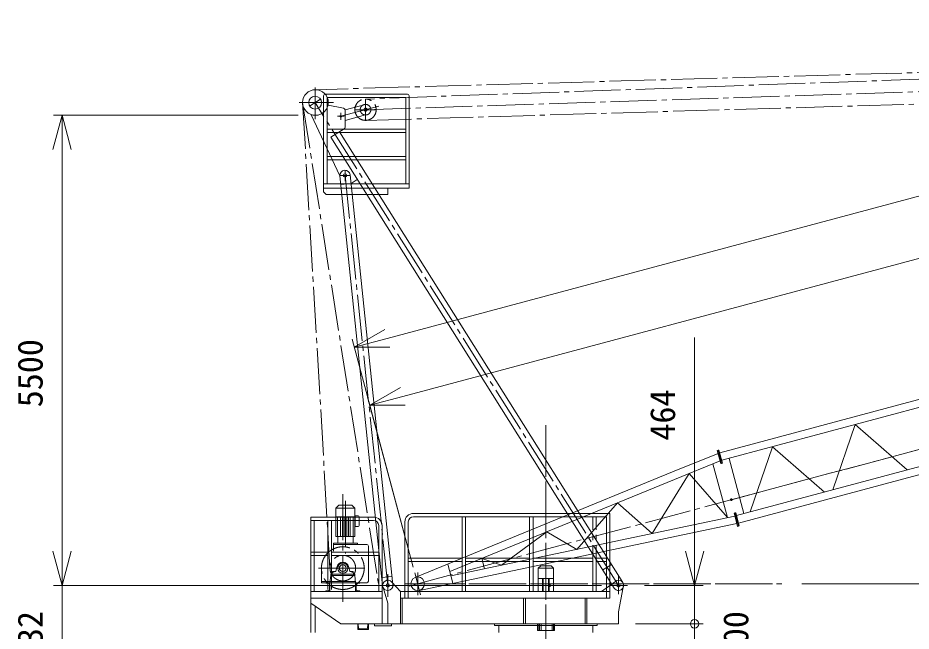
# Model space of a CAD drawing. Units: millimetres, scale not verified. Extents: x -17622 to 17358, y -25032 to 27188.
# Drawn here: x -17622 to -7171, y 10241 to 17421 of the extents above; entities that cross this region are included whole.
import ezdxf
from ezdxf.enums import TextEntityAlignment as Align

# ---------------------------------------------------------------- set-up
doc = ezdxf.new("R2010")
doc.units = ezdxf.units.MM
doc.header["$LTSCALE"] = 60
doc.linetypes.add('CHAIN2', pattern=[12, 9, -1, 1, -1])
for name, color, linetype, lineweight in [('0-2_01 細線', 7, 'Continuous', 18), ('0-3_05 寸法', 7, 'Continuous', 18), ('0-4_10 当社外形線', 3, 'Continuous', 18), ('0-5_12 当社中心線', 3, 'CHAIN2', 18), ('0-7_20 躯体・土木、外形線', 1, 'Continuous', 18)]:
    doc.layers.add(name, color=color, linetype=linetype, lineweight=lineweight)
doc.styles.add('ＭＳ ゴシック', font='')
doc.styles.get('ＭＳ ゴシック').set_extended_font_data('MS Gothic')

msp = doc.modelspace()

# ---------------------------------------------------------------- linework, layer by layer
at = {"layer": '0-2_01 細線'}
for p, q in [((-9410.24, 12327.48), (-6898.08, 13000.61)), ((-9386.95, 12240.54), (-6874.79, 12913.67)), ((-7826.97, 12658.53), (-8088.23, 11894.9)), ((-7826.97, 12658.53), (-7218.9, 12127.83)), ((-8792.9, 12399.72), (-9054.16, 11636.08)), ((-8792.9, 12399.72), (-8184.83, 11869.01)), ((-9961.26, 12104.32), (-9429.56, 12322.3)), ((-9937.77, 12016.67), (-9406.07, 12234.66)), ((-9300.01, 12263.84), (-9126.6, 11616.67)), ((-9213.54, 11593.37), (-6701.38, 12266.5)), ((-9490.03, 12200.24), (-9321.08, 11569.73)), ((-9190.24, 11506.44), (-6678.09, 12179.57)), ((-9232.89, 11588.32), (-9791.45, 11470.58)), ((-9209.56, 11501.26), (-9768.12, 11383.52))]:
    msp.add_line(p, q, dxfattribs=at)
for points in [[(-9397.21, 12201.56), (-9387.55, 12204.15), (-9428.96, 12358.69), (-9438.62, 12356.11)], [(-9387.55, 12204.15), (-9377.89, 12206.73), (-9419.3, 12361.28), (-9428.96, 12358.69)], [(-9200.5, 11467.45), (-9190.84, 11470.04), (-9232.25, 11624.59), (-9241.91, 11622)], [(-9190.84, 11470.04), (-9181.18, 11472.63), (-9222.6, 11627.18), (-9232.25, 11624.59)]]:
    msp.add_lwpolyline(points, close=True, dxfattribs=at)
msp.add_lwpolyline([(-9899.31, 11873.11), (-9767.31, 12086.56), (-9321.08, 11569.73)], dxfattribs=at)
at = {"layer": '0-3_05 寸法'}
for p, q in [((-13299.49, 13667.13), (9592.95, 19801.14)), ((-13117.6, 12988.31), (7649.81, 18552.91)), ((-14344.18, 16280.25), (-17204.05, 16280.25)), ((-17104.05, 16280.25), (-17104.05, 15880.25)), ((-17104.05, 15880.25), (-17104.05, 11176.63)), ((-12995.95, 10988.81), (-13711.74, 13660.19)), ((-13685.86, 13563.6), (-13299.49, 13667.13)), ((-9703.63, 11176.63), (-9703.63, 13678.11)), ((-12995.95, 10988.81), (-13529.85, 12981.37)), ((-13503.97, 12884.78), (-13117.6, 12988.31)), ((-17104.05, 11176.63), (-17104.05, 11576.63)), ((-17104.05, 10776.63), (-17104.05, 11176.63)), ((-17104.05, 10776.63), (-17104.05, 11176.63)), ((-9703.63, 10776.63), (-9703.63, 11176.63)), ((-10794.18, 10776.63), (-17204.05, 10776.63)), ((-10794.18, 10776.63), (-17204.05, 10776.63)), ((-17104.05, 10776.63), (-17104.05, 10044.63)), ((-10291.14, 10776.63), (-9603.63, 10776.63)), ((-9703.63, 10326.63), (-9703.63, 10776.63)), ((-8451.34, 10795.63), (-5424.17, 10795.63)), ((-9703.63, 10326.63), (-9703.63, 10726.63)), ((-10394.18, 10326.63), (-9603.63, 10326.63)), ((-10394.18, 10326.63), (-9603.63, 10326.63)), ((-9703.63, 10326.63), (-9703.63, 9926.63)), ((-9703.63, 10326.63), (-9703.63, 10226.63))]:
    msp.add_line(p, q, dxfattribs=at)
for points in [[(-17211.23, 15880.25), (-17104.05, 16280.25), (-16996.87, 15880.25)], [(-13271.75, 13563.6), (-13685.86, 13563.6), (-13327.23, 13770.66)], [(-13089.86, 12884.78), (-13503.97, 12884.78), (-13145.34, 13091.83)], [(-16996.87, 11176.63), (-17104.05, 10776.63), (-17211.23, 11176.63)], [(-16996.87, 11176.63), (-17104.05, 10776.63), (-17211.23, 11176.63)], [(-9596.45, 11176.63), (-9703.63, 10776.63), (-9810.81, 11176.63)]]:
    msp.add_lwpolyline(points, dxfattribs=at)
msp.add_circle((-9703.63, 10326.63), 50, dxfattribs=at)
msp.add_circle((-9703.63, 10326.63), 50, dxfattribs=at)
at = {"layer": '0-4_10 当社外形線'}
for p, q in [((-14024.18, 16528.22), (-13064.18, 16528.22)), ((-14044.18, 15382.22), (-14044.18, 16508.22)), ((-14004.18, 16488.22), (-13084.18, 16488.22)), ((-14004.18, 15478.22), (-14004.18, 16488.22)), ((-13084.18, 15478.22), (-13084.18, 16488.22)), ((-13044.18, 15428.22), (-13044.18, 16508.22)), ((-13993.47, 16399.17), (-13810.4, 16363.89)), ((-14189.39, 16286.49), (-13853.86, 15570.41)), ((-14004.18, 16118.22), (-13084.18, 16118.22)), ((-13960.95, 16023.71), (-13803.55, 16122.59)), ((-14004.18, 16078.22), (-13084.18, 16078.22)), ((-10644.99, 10744.71), (-13960.95, 16023.71)), ((-10543.38, 10808.54), (-13859.34, 16087.54)), ((-14004.18, 15798.22), (-13084.18, 15798.22)), ((-14004.18, 15758.22), (-13084.18, 15758.22)), ((-13234.51, 10782.84), (-13734.51, 15582.84)), ((-14044.18, 15478.22), (-13044.18, 15478.22)), ((-13353.86, 10770.41), (-13853.86, 15570.41)), ((-13843.5, 15470.95), (-13724.15, 15483.38)), ((-14044.18, 15428.22), (-13044.18, 15428.22)), ((-14044.18, 15382.22), (-14014.18, 15352.22)), ((-13294.18, 15352.22), (-13294.18, 15428.22)), ((-14014.18, 15352.22), (-13294.18, 15352.22)), ((-13865.19, 11715.63), (-13900.69, 11680.63)), ((-13865.19, 11715.63), (-13715.19, 11715.63)), ((-13715.19, 11715.63), (-13679.69, 11680.63)), ((-13900.69, 11680.63), (-13679.69, 11680.63)), ((-13900.69, 11680.63), (-13900.68, 11350.63)), ((-13679.69, 11680.63), (-13679.68, 11350.63)), ((-12994.18, 11619.63), (-10694.18, 11619.63)), ((-10694.18, 10626.63), (-10694.18, 11619.63)), ((-14194.18, 10726.63), (-14194.18, 11576.63)), ((-14194.18, 11576.63), (-13460.18, 11576.63)), ((-14194.18, 11536.63), (-13460.18, 11536.63)), ((-14154.18, 10706.63), (-14154.18, 11536.63)), ((-13994.18, 10726.63), (-13994.18, 11536.63)), ((-13954.18, 10726.63), (-13954.18, 11536.63)), ((-13900.69, 11580.63), (-13679.69, 11580.63)), ((-13880.69, 11580.63), (-13880.68, 11350.63)), ((-13845.69, 11580.63), (-13845.68, 11350.63)), ((-13825.69, 11580.63), (-13825.68, 11350.63)), ((-13805.69, 11580.63), (-13805.68, 11350.63)), ((-13774.68, 11580.63), (-13774.68, 11350.63)), ((-13754.68, 11580.63), (-13754.68, 11350.63)), ((-13734.68, 11580.63), (-13734.68, 11350.63)), ((-13699.68, 11580.63), (-13699.68, 11350.63)), ((-13629.69, 11475.63), (-13629.69, 11580.63)), ((-13094.18, 10626.63), (-13094.18, 11519.63)), ((-13054.18, 10626.63), (-13054.18, 11519.63)), ((-12994.18, 11579.63), (-10734.18, 11579.63)), ((-12424.18, 10706.63), (-12424.18, 11579.63)), ((-12384.18, 10706.63), (-12384.18, 11579.63)), ((-11634.18, 10706.63), (-11634.18, 11579.63)), ((-11594.18, 10706.63), (-11594.18, 11579.63)), ((-10734.18, 10626.63), (-10734.18, 11579.63)), ((-13674.69, 11465.63), (-13639.69, 11465.63)), ((-13400.18, 10706.63), (-13400.18, 11476.63)), ((-13360.18, 10726.63), (-13360.18, 11476.63)), ((-13900.68, 11350.63), (-13679.68, 11350.63)), ((-13880.18, 11350.63), (-13880.18, 11270.63)), ((-13700.18, 11350.63), (-13700.18, 11270.63)), ((-13930.18, 11270.63), (-13650.18, 11270.63)), ((-13930.18, 11270.63), (-13930.18, 11255.63)), ((-13930.18, 11255.63), (-13540.18, 11255.63)), ((-13930.18, 11255.63), (-13930.18, 11178.91)), ((-13650.18, 11270.63), (-13650.18, 11255.63)), ((-13520.18, 11235.63), (-13520.18, 10826.63)), ((-14194.18, 11166.63), (-13994.18, 11166.63)), ((-14194.18, 11126.63), (-13994.18, 11126.63)), ((-13954.18, 11166.63), (-13400.18, 11166.63)), ((-13954.18, 11126.63), (-13400.18, 11126.63)), ((-12424.18, 11096.63), (-13054.18, 11096.63)), ((-11634.18, 11096.63), (-12384.18, 11096.63)), ((-10894.18, 11096.63), (-11594.18, 11096.63)), ((-10734.18, 11096.63), (-10854.18, 11096.63)), ((-13903.63, 10942.95), (-13887.5, 10997.81)), ((-13736.74, 10942.95), (-13752.86, 10997.81)), ((-12424.18, 11056.63), (-13054.18, 11056.63)), ((-11634.18, 11056.63), (-12384.18, 11056.63)), ((-10894.18, 11056.63), (-11594.18, 11056.63)), ((-11534.18, 10976.63), (-11534.18, 10706.63)), ((-11384.18, 11006.63), (-11504.18, 11006.63)), ((-11384.18, 11006.63), (-11354.18, 10976.63)), ((-11354.18, 10976.63), (-11354.18, 10706.63)), ((-10734.18, 11056.63), (-10854.18, 11056.63)), ((-10778.68, 10957.55), (-10677.07, 11021.39)), ((-13960.18, 10908.83), (-13680.18, 10908.83)), ((-13960.18, 10893.83), (-13680.18, 10893.83)), ((-13945.18, 10916.06), (-13945.18, 10908.83)), ((-13938.9, 10925.34), (-13909.27, 10937.19)), ((-13701.47, 10925.34), (-13731.09, 10937.19)), ((-13695.18, 10916.06), (-13695.18, 10908.83)), ((-13680.18, 10908.83), (-13680.18, 10893.83)), ((-13680.18, 10893.83), (-13670.18, 10806.63)), ((-13364.22, 10869.87), (-13244.87, 10882.31)), ((-13970.18, 10821.63), (-14070.18, 10821.63)), ((-13970.18, 10806.63), (-14070.18, 10806.63)), ((-13982.49, 10797.8), (-14016.53, 10800.78)), ((-13975.18, 10723.43), (-13975.18, 10789.83)), ((-13970.18, 10821.63), (-13670.18, 10821.63)), ((-13970.18, 10806.63), (-13670.18, 10806.63)), ((-13665.18, 10723.43), (-13665.18, 10789.83)), ((-13657.88, 10797.8), (-13623.83, 10800.78)), ((-13620.18, 10806.63), (-13540.18, 10806.63)), ((-13144.18, 10706.63), (-13247.02, 10813.72)), ((-11534.18, 10856.63), (-11354.18, 10856.63)), ((-11484.18, 10856.63), (-11484.18, 10706.63)), ((-11474.18, 10856.63), (-11474.18, 10706.63)), ((-11414.18, 10856.63), (-11414.18, 10706.63)), ((-11404.18, 10856.63), (-11404.18, 10706.63)), ((-10631.29, 10823.78), (-10794.18, 10706.63)), ((-14194.18, 10706.63), (-13360.18, 10706.63)), ((-13360.18, 10726.63), (-13360.18, 10326.63)), ((-13348.5, 10751.13), (-13294.18, 10566.63)), ((-10694.18, 10706.63), (-13144.18, 10706.63)), ((-10694.18, 10626.63), (-10694.18, 10706.63)), ((-10538.52, 10754.24), (-10594.18, 10466.63)), ((-14194.18, 10626.63), (-13360.18, 10626.63)), ((-14194.18, 10566.63), (-14194.18, 10226.63)), ((-13294.18, 10566.63), (-13294.18, 10326.63)), ((-10694.18, 10626.63), (-13144.18, 10626.63)), ((-13144.18, 10626.63), (-13144.18, 10326.63)), ((-13124.18, 10626.63), (-13124.18, 10326.63)), ((-11704.18, 10626.63), (-11704.18, 10326.63)), ((-11684.18, 10626.63), (-11684.18, 10326.63)), ((-10984.18, 10626.63), (-10984.18, 10326.63)), ((-10964.18, 10626.63), (-10964.18, 10326.63)), ((-14144.18, 10532.34), (-14144.18, 10226.63)), ((-10594.18, 10466.63), (-10594.18, 10326.63)), ((-11444.18, 10318.2), (-11444.18, 10419.78)), ((-13844.18, 10326.63), (-13360.18, 10326.63)), ((-13639.44, 10322.98), (-13635.24, 10274.93)), ((-13627.27, 10267.63), (-13538.1, 10267.63)), ((-13530.13, 10274.93), (-13525.92, 10322.98)), ((-13449.18, 10326.63), (-13449.18, 10301.63)), ((-13294.18, 10326.63), (-13449.18, 10326.63)), ((-13249.18, 10301.63), (-13449.18, 10301.63)), ((-10594.18, 10326.63), (-13294.18, 10326.63)), ((-13249.18, 10326.63), (-13249.18, 10301.63)), ((-12044.19, 10326.63), (-10844.19, 10326.63)), ((-12044.19, 10326.63), (-12044.19, 10306.13)), ((-12044.19, 10306.13), (-10844.19, 10306.13)), ((-11994.18, 10306.13), (-11994.18, 10226.63)), ((-10894.18, 10306.13), (-10894.18, 10226.63)), ((-10844.19, 10326.63), (-10844.19, 10306.13))]:
    msp.add_line(p, q, dxfattribs=at)
for points in [[(-13639.69, 11590.63), (-13674.69, 11590.63), (-13674.69, 11465.63)], [(-11504.18, 11006.63), (-11534.18, 10976.63), (-11354.18, 10976.63)], [(-13960.18, 10908.83), (-13960.18, 10893.83), (-13970.18, 10806.63)], [(-13905.85, 10939.48), (-13940.85, 10939.48), (-13940.85, 10924.3)], [(-13734.52, 10939.48), (-13699.52, 10939.48), (-13699.52, 10924.3)], [(-14020.18, 10804.76), (-14020.18, 10806.63), (-13970.18, 10806.63), (-13970.18, 10706.63), (-14020.18, 10706.63), (-14020.18, 10708.49)], [(-13620.18, 10804.76), (-13620.18, 10806.63), (-13670.18, 10806.63), (-13670.18, 10706.63), (-13620.18, 10706.63), (-13620.18, 10708.49)], [(-14194.18, 10726.63), (-14194.18, 10566.63), (-13844.18, 10326.63)], [(-14016.53, 10712.48), (-13982.49, 10715.46), (-13975.18, 10723.43)], [(-13623.83, 10712.48), (-13657.88, 10715.46), (-13665.18, 10723.43)], [(-13521.94, 10326.63), (-13520.18, 10326.63), (-13520.18, 10261.63), (-13645.18, 10261.63), (-13645.18, 10326.63), (-13643.43, 10326.63)]]:
    msp.add_lwpolyline(points, dxfattribs=at)
for centre, radius in [((-14140.23, 16430.2), 150), ((-14144.18, 16428.22), 75.4), ((-13844.18, 16268.22), 10), ((-13794.18, 15576.63), 20), ((-13794.18, 15576.63), 4), ((-13820.18, 10978.63), 60), ((-13820.18, 10978.63), 40), ((-12944.18, 10795.63), 80), ((-12944.18, 10795.63), 80), ((-12944.18, 10795.63), 80), ((-13294.18, 10776.63), 20), ((-13294.18, 10776.63), 20), ((-10594.18, 10776.63), 20), ((-10594.18, 10776.63), 20)]:
    msp.add_circle(centre, radius, dxfattribs=at)
for centre, radius, start, end in [((-14024.18, 16508.22), 20, 90, 180), ((-13064.18, 16508.22), 20, 0, 90), ((-13814.18, 16344.25), 20, 0, 79.09141), ((-13814.18, 16139.52), 20, 302.13464, 0), ((-13794.18, 15576.63), 60, 5.94686, 185.94686), ((-12994.18, 11519.63), 100, 90, 180), ((-13639.69, 11580.63), 10, 0, 90), ((-13460.18, 11476.63), 100, 0, 90), ((-13460.18, 11476.63), 60, 0, 90), ((-12994.18, 11519.63), 60, 90, 180), ((-13639.69, 11475.63), 10, 270, 0), ((-13540.18, 11235.63), 20, 0, 90), ((-13820.18, 10978.63), 70, 15.90779, 164.09221), ((-13935.18, 10916.06), 10, 111.80141, 180), ((-13912.99, 10946.48), 10, 291.80141, 339.34936), ((-13727.38, 10946.48), 10, 200.65064, 248.19859), ((-13705.18, 10916.06), 10, 0, 68.19859), ((-14016.18, 10804.76), 4, 180, 265), ((-13983.18, 10789.83), 8, 360, 85), ((-13657.18, 10789.83), 8, 95, 180), ((-13624.18, 10804.76), 4, 275, 0), ((-13540.18, 10826.63), 20, 270, 0), ((-13294.18, 10776.63), 60, 38.18381, 205.14547), ((-13294.18, 10776.63), 60, 185.94686, 5.94686), ((-10594.18, 10776.63), 60, 212.13464, 32.13464), ((-10594.18, 10776.63), 60, 338.09187, 128.20293), ((-14016.18, 10708.49), 4, 95, 180), ((-13624.18, 10708.49), 4, 360, 85), ((-13643.43, 10322.63), 4, 5, 90), ((-13627.27, 10275.63), 8, 185, 270), ((-13538.1, 10275.63), 8, 270, 355), ((-13521.94, 10322.63), 4, 90, 175)]:
    msp.add_arc(centre, radius, start, end, dxfattribs=at)
at = {"layer": '0-5_12 当社中心線'}
for p, q in [((10712.95, 17286.93), (-14144.18, 16580.15)), ((10720.62, 17137.12), (-13554.41, 16345.87)), ((-5533.68, 16757.36), (-13554.41, 16470.87)), ((9020.27, 16680.98), (-13044.43, 10768.77)), ((-14144.18, 16607.02), (-14144.18, 16236.63)), ((-14330.38, 16428.22), (-13929.57, 16428.22)), ((-14290.21, 16428.22), (-13970.18, 10978.63)), ((-14290.21, 16428.22), (-13400.18, 10776.63)), ((-14208.03, 16388.11), (-14080.33, 16468.33)), ((-10594.18, 10776.63), (-14144.18, 16428.22)), ((-13554.41, 16220.87), (-13554.41, 16470.87)), ((-13554.41, 16220.87), (-5528.84, 16457.4)), ((-13844.18, 16268.22), (-13399.64, 16387.34)), ((-13844.18, 16228.28), (-13844.18, 16308.16)), ((-13794.18, 16343.73), (-13554.41, 16407.98)), ((-13794.18, 16344.25), (-13794.18, 16139.52)), ((-13679.41, 16345.87), (-13429.41, 16345.87)), ((-13884.12, 16268.22), (-13804.25, 16268.22)), ((-13794.18, 16219.5), (-13554.41, 16283.75)), ((-13854.18, 15576.63), (-13733.86, 15576.63)), ((-13794.18, 15510.17), (-13794.18, 15636.63)), ((-13294.18, 10776.63), (-13794.18, 15576.63)), ((-13724.15, 15483.38), (-13650.57, 15529.59)), ((-3236.63, 13396.76), (-9273.67, 11779.14)), ((-11444.18, -8711.78), (-11444.18, 12652.46)), ((-11444.18, 9893.67), (-11444.18, 12157.1)), ((-13820.18, 11844.92), (-13820.18, 10553.62)), ((-13790.18, 11764.41), (-13790.18, 11151.34)), ((-9278.5, 11777.85), (-9268.84, 11780.43)), ((-9272.37, 11774.31), (-9274.96, 11783.97)), ((-10894.18, 10706.63), (-10894.18, 11579.63)), ((-10854.18, 10706.63), (-10854.18, 11579.63)), ((-14103.36, 10978.63), (-13537.01, 10978.63)), ((-14070.18, 10978.63), (-14070.18, 10806.63)), ((-13294.18, 10909.08), (-13294.18, 10644.17)), ((-12978.47, 10923.57), (-12909.9, 10667.68)), ((-12971.08, 10896.01), (-12917.29, 10695.25)), ((-12971.08, 10896.01), (-12917.29, 10695.25)), ((-12944.18, 10928.08), (-12944.18, 10663.17)), ((-10594.18, 10673.58), (-10594.18, 10879.67)), ((-13441.59, 10776.63), (-13146.77, 10776.63)), ((-13330.97, 10776.63), (-13257.4, 10776.63)), ((-13294.18, 10739.84), (-13294.18, 10813.41)), ((-13091.59, 10795.63), (-12796.77, 10795.63)), ((-13054.18, 10795.63), (-8732.72, 10795.63)), ((-12944.18, 10795.63), (-8651.34, 10795.63)), ((-11377.45, 10776.63), (-11410.92, 10776.63)), ((-11394.18, 10759.89), (-11394.18, 10793.36)), ((-10697.23, 10776.63), (-10491.14, 10776.63)), ((-10630.97, 10776.63), (-10557.4, 10776.63)), ((-10594.18, 10739.84), (-10594.18, 10813.41)), ((-13144.18, 10626.63), (-13144.18, 10706.63)), ((-11444.18, 6215.61), (-11444.18, 10521.81)), ((-11544.18, 10246.63), (-11544.18, 10326.63)), ((-11344.18, 10246.63), (-11544.18, 10246.63)), ((-11534.18, 10246.63), (-11534.18, 10326.63)), ((-11519.18, 10246.63), (-11519.18, 10326.63)), ((-11499.18, 10246.63), (-11499.18, 10326.63)), ((-11369.18, 10246.63), (-11369.18, 10326.63)), ((-11354.18, 10246.63), (-11354.18, 10326.63)), ((-11344.18, 10246.63), (-11344.18, 10326.63))]:
    msp.add_line(p, q, dxfattribs=at)
for centre, radius in [((-13554.41, 16345.87), 125), ((-13554.41, 16345.87), 62.12), ((-13554.41, 16345.87), 17.73), ((-9273.67, 11779.14), 9.81), ((-13820.18, 10978.63), 250), ((-13820.18, 10978.63), 150)]:
    msp.add_circle(centre, radius, dxfattribs=at)
at = {"layer": '0-7_20 躯体・土木、外形線'}
for p, q in [((-12964.89, 10872.9), (-9961.26, 12104.32)), ((-12568.28, 10938.23), (-9937.77, 12016.67)), ((-10605.31, 11743), (-11082.37, 11198.44)), ((-9791.45, 11470.58), (-12554.84, 10888.04)), ((-11433.18, 11403.59), (-11082.37, 11198.44)), ((-9768.12, 11383.52), (-12923.48, 10718.35)), ((-12195.16, 11091.2), (-12162.87, 10970.67)), ((-12591.77, 11025.87), (-12531.51, 10800.98))]:
    msp.add_line(p, q, dxfattribs=at)
for points in [[(-10605.31, 11743), (-10201.73, 11384.09), (-9899.31, 11873.11)], [(-11433.18, 11403.59), (-11963.02, 11012.8), (-12195.16, 11091.2)]]:
    msp.add_lwpolyline(points, dxfattribs=at)

# ---------------------------------------------------------------- texts
at = {"layer": '0-3_05 寸法', "style": 'ＭＳ ゴシック'}
for s, p in [('5500', (-17244.05, 12861.77)), ('464', (-9843.63, 12471.44)), ('732', (-17244.05, 9877.29)), ('100', (-8987.62, 9876.63))]:
    msp.add_text(s, height=293.3, rotation=90, dxfattribs=at).set_placement(p, align=Align.BOTTOM_LEFT)

doc.saveas('drawing.dxf')
